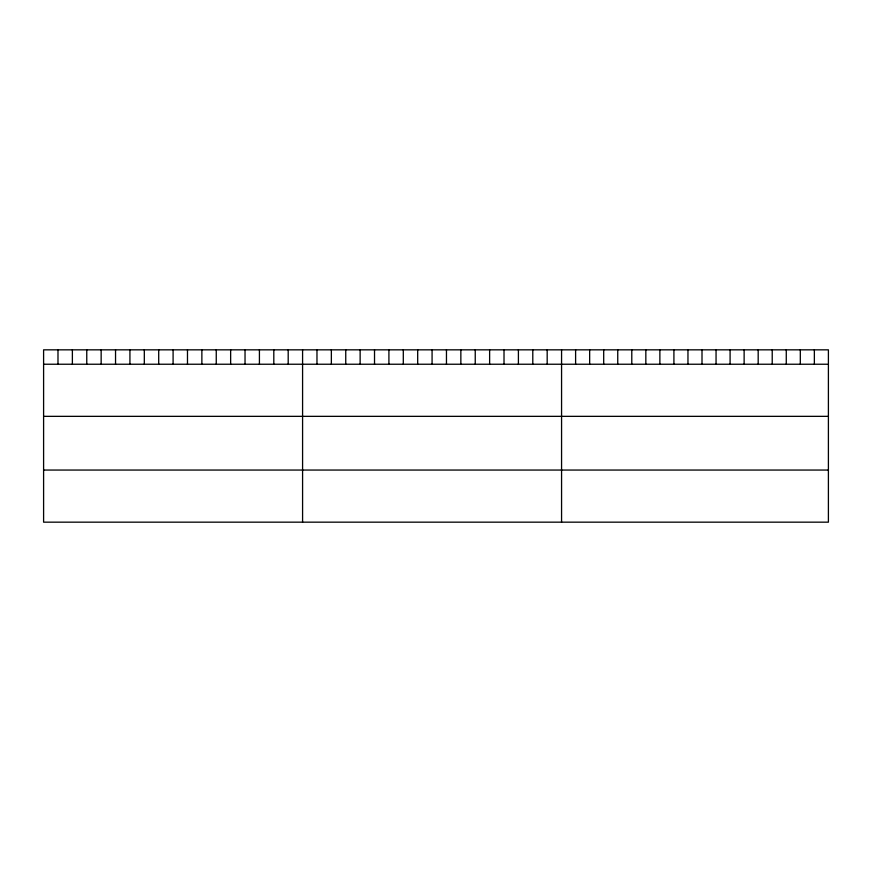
<?xml version="1.0" encoding="UTF-8"?>
<svg xmlns="http://www.w3.org/2000/svg" width="872" height="872" viewBox="0 0 872 872"><rect width="100%" height="100%" fill="white"/><g stroke="black" fill="none" stroke-linecap="round" stroke-linejoin="round"><path stroke-width="1.31" d="M828.4 364.234L828.4 522.165L43.6 522.165L43.6 349.836L828.4 349.836L828.4 364.234L43.6 364.234M43.6 416.347L828.4 416.347M43.6 470.052L828.4 470.052M814.361 349.836L814.361 364.234M800.311 349.836L800.311 364.234M786.272 349.836L786.272 364.234M772.221 349.836L772.221 364.234M758.182 349.836L758.182 364.234M744.132 349.836L744.132 364.234M730.093 349.836L730.093 364.234M716.054 349.836L716.054 364.234M702.004 349.836L702.004 364.234M687.964 349.836L687.964 364.234M673.914 349.836L673.914 364.234M659.875 349.836L659.875 364.234M645.836 349.836L645.836 364.234M631.786 349.836L631.786 364.234M617.747 349.836L617.747 364.234M603.697 349.836L603.697 364.234M589.657 349.836L589.657 364.234M575.607 349.836L575.607 364.234M561.568 349.836L561.568 522.165M547.18 349.836L547.18 364.234M532.792 349.836L532.792 364.234M518.404 349.836L518.404 364.234M504.016 349.836L504.016 364.234M489.628 349.836L489.628 364.234M475.24 349.836L475.24 364.234M460.852 349.836L460.852 364.234M446.464 349.836L446.464 364.234M432.076 349.836L432.076 364.234M417.688 349.836L417.688 364.234M403.3 349.836L403.3 364.234M388.912 349.836L388.912 364.234M374.524 349.836L374.524 364.234M360.136 349.836L360.136 364.234M345.748 349.836L345.748 364.234M331.36 349.836L331.36 364.234M316.972 349.836L316.972 364.234M302.584 349.836L302.584 522.165M288.196 349.836L288.196 364.234M273.808 349.836L273.808 364.234M259.42 349.836L259.42 364.234M245.032 349.836L245.032 364.234M230.644 349.836L230.644 364.234M216.256 349.836L216.256 364.234M201.868 349.836L201.868 364.234M187.48 349.836L187.48 364.234M173.092 349.836L173.092 364.234M158.704 349.836L158.704 364.234M144.316 349.836L144.316 364.234M129.928 349.836L129.928 364.234M115.54 349.836L115.54 364.234M101.152 349.836L101.152 364.234M86.764 349.836L86.764 364.234M72.376 349.836L72.376 364.234M57.988 349.836L57.988 364.234"/></g></svg>
